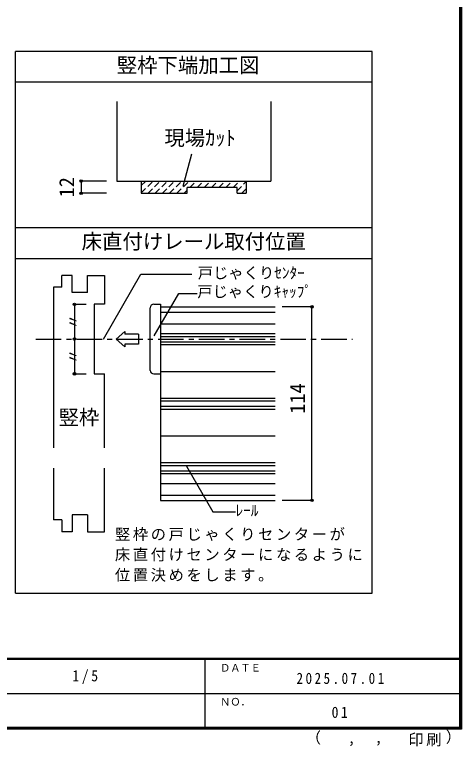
# Model space of a CAD drawing. Units: millimetres at full size, sheet at 1:5, with parts at other scales. Extents: x -973 to 977, y -718 to 696.
# Drawn here: x 538 to 977, y -718 to 0 of the extents above; entities that cross this region are included whole.
import ezdxf
from ezdxf.enums import TextEntityAlignment as Align

# ---------------------------------------------------------------- set-up
doc = ezdxf.new("R2010")
doc.units = ezdxf.units.MM
doc.header["$LTSCALE"] = 5
doc.header["$PDMODE"] = 32
doc.header["$PDSIZE"] = 2.5
doc.linetypes.add('CHAIN1', pattern=[8, 5, -1, 1, -1])
doc.linetypes.add('DASHED1', pattern=[1.8, 1.2, -0.6])
for name, color, linetype in [('0-4_枠', 3, 'Continuous'), ('0-A_文字', 7, 'Continuous'), ('0-B_寸法', 7, 'Continuous'), ('0-C_ハッチ', 4, 'Continuous'), ('2-1_通り芯', 4, 'CHAIN1'), ('2-4_枠', 3, 'Continuous'), ('2-7_金物', 7, 'Continuous'), ('2-A_寸法', 7, 'Continuous'), ('2-B_ﾊｯﾁ', 4, 'Continuous'), ('F-1_枠', 6, 'Continuous'), ('F-A_文字', 7, 'Continuous')]:
    doc.layers.add(name, color=color, linetype=linetype)
doc.styles.add('ＭＳ ゴシック', font='')
doc.styles.get('ＭＳ ゴシック').set_extended_font_data('MS Gothic')

msp = doc.modelspace()

# ---------------------------------------------------------------- linework, layer by layer
at = {"layer": '0-4_枠'}
for p, q in [((638.653, -84.793), (638.653, -162.912)), ((789.653, -84.793), (789.653, -162.912)), ((638.653, -162.912), (789.653, -162.912)), ((765.653, -162.912), (765.653, -174.912)), ((707.653, -174.912), (707.653, -169.212)), ((756.653, -169.212), (707.653, -169.212)), ((756.653, -174.912), (756.653, -169.212)), ((756.653, -174.912), (765.653, -174.912))]:
    msp.add_line(p, q, dxfattribs=at)
msp.add_lwpolyline([(662.653, -162.912), (662.653, -174.912), (707.653, -174.912)], dxfattribs=at)
at = {"layer": '0-A_文字', "color": 3}
for p, q in [((539.153, -567.5), (539.153, -35.808)), ((889.153, -65.808), (539.153, -65.808)), ((889.153, -208.912), (539.153, -208.912)), ((539.153, -238.912), (889.153, -238.912)), ((539.153, -567.5), (889.153, -567.5))]:
    msp.add_line(p, q, dxfattribs=at)
at = {"layer": '0-A_文字'}
msp.add_line((703.895, -168.051), (712.404, -136.295), dxfattribs=at)
at = {"layer": '0-A_文字', "color": 3}
msp.add_lwpolyline([(889.153, -567.5), (889.153, -35.808), (539.153, -35.808)], dxfattribs=at)
at = {"layer": '0-B_寸法', "color": 4}
for p, q in [((603.653, -162.912), (603.653, -174.912)), ((628.653, -162.912), (603.653, -162.912)), ((628.653, -174.912), (603.653, -174.912))]:
    msp.add_line(p, q, dxfattribs=at)
at = {"layer": '0-B_寸法'}
for p in [(603.653, -162.912), (603.653, -174.912)]:
    msp.add_point(p, dxfattribs=at)
at = {"layer": '0-C_ハッチ', "linetype": 'DASHED1'}
for p, q in [((662.653, -167.401), (667.142, -162.912)), ((662.653, -174.472), (674.213, -162.912)), ((669.285, -174.912), (681.285, -162.912)), ((676.356, -174.912), (688.356, -162.912)), ((683.427, -174.912), (695.427, -162.912)), ((690.498, -174.912), (702.498, -162.912)), ((697.569, -174.912), (709.569, -162.912)), ((710.34, -169.212), (716.64, -162.912)), ((717.411, -169.212), (723.711, -162.912)), ((724.482, -169.212), (730.782, -162.912)), ((731.553, -169.212), (737.853, -162.912)), ((738.624, -169.212), (744.924, -162.912)), ((745.695, -169.212), (751.995, -162.912)), ((752.766, -169.212), (759.066, -162.912)), ((756.653, -172.396), (765.653, -163.396)), ((704.64, -174.912), (707.653, -171.899)), ((761.208, -174.912), (765.653, -170.467))]:
    msp.add_line(p, q, dxfattribs=at)
at = {"layer": '2-1_通り芯'}
msp.add_line((559.153, -318.01), (869.716, -318.01), dxfattribs=at)
at = {"layer": '2-4_枠'}
for p, q in [((584.831, -267.176), (584.831, -255.51)), ((594.831, -255.51), (584.831, -255.51)), ((594.831, -272.176), (594.831, -255.51)), ((609.831, -255.51), (626.498, -255.51)), ((609.831, -272.176), (609.831, -255.51)), ((626.498, -255.51), (626.498, -283.843)), ((584.831, -267.176), (576.498, -267.176)), ((576.498, -267.176), (576.498, -424.634)), ((609.831, -272.176), (594.831, -272.176)), ((616.498, -283.843), (616.498, -352.176)), ((626.498, -283.843), (616.498, -283.843)), ((616.498, -352.176), (626.498, -352.176)), ((626.498, -424.634), (626.498, -352.176)), ((576.498, -444.634), (576.498, -495.51)), ((626.498, -507.176), (626.498, -444.634)), ((584.831, -495.51), (576.498, -495.51)), ((584.831, -495.51), (584.831, -507.176)), ((594.831, -490.51), (594.831, -507.176)), ((609.831, -490.51), (594.831, -490.51)), ((609.831, -490.51), (609.831, -507.176)), ((594.831, -507.176), (584.831, -507.176)), ((609.831, -507.176), (626.498, -507.176))]:
    msp.add_line(p, q, dxfattribs=at)
at = {"layer": '2-7_金物', "color": 4}
for p, q in [((671.498, -348.843), (671.498, -287.176)), ((681.498, -291.562), (793.959, -291.562)), ((681.498, -303.01), (793.959, -303.01)), ((638.084, -318.01), (646.366, -310.417)), ((646.366, -310.417), (646.366, -313.178)), ((659.94, -313.178), (646.366, -313.178)), ((659.94, -313.178), (659.94, -322.841)), ((681.498, -312.629), (793.959, -312.629)), ((638.084, -318.01), (646.366, -325.602)), ((646.366, -322.841), (646.366, -325.602)), ((659.94, -322.841), (646.366, -322.841)), ((681.498, -323.391), (793.959, -323.391)), ((674.831, -352.176), (681.498, -352.176)), ((681.498, -375.962), (793.959, -375.962)), ((681.498, -386.724), (793.959, -386.724)), ((681.498, -439.295), (793.959, -439.295)), ((681.498, -450.057), (793.959, -450.057)), ((681.498, -459.676), (793.959, -459.676)), ((681.498, -471.124), (793.959, -471.124))]:
    msp.add_line(p, q, dxfattribs=at)
at = {"layer": '2-7_金物'}
for p, q in [((681.498, -286.343), (793.959, -286.343)), ((681.498, -286.343), (681.498, -349.676)), ((681.498, -315.343), (793.959, -315.343)), ((681.498, -320.676), (793.959, -320.676)), ((681.498, -349.676), (793.959, -349.676)), ((681.498, -349.676), (681.498, -413.01)), ((681.498, -378.676), (793.959, -378.676)), ((681.498, -384.01), (793.959, -384.01)), ((681.498, -413.01), (793.959, -413.01)), ((681.498, -413.01), (681.498, -476.343)), ((681.498, -442.01), (793.959, -442.01)), ((681.498, -447.343), (793.959, -447.343)), ((681.498, -476.343), (793.959, -476.343))]:
    msp.add_line(p, q, dxfattribs=at)
at = {"layer": '2-7_金物', "color": 4}
msp.add_lwpolyline([(674.831, -283.843), (681.498, -283.843), (681.498, -352.176)], dxfattribs=at)
for centre, start, end in [((674.831, -287.176), 90, 180), ((674.831, -348.843), 180, 270)]:
    msp.add_arc(centre, 3.333, start, end, dxfattribs=at)
at = {"layer": '2-A_寸法'}
for p, q in [((625.502, -318.01), (662.302, -254.269)), ((662.302, -254.269), (712.393, -254.269)), ((675.416, -314.973), (699.501, -273.256)), ((699.501, -273.256), (717.633, -273.256)), ((706.993, -442.602), (732.9, -487.476)), ((732.9, -487.476), (755.135, -487.476))]:
    msp.add_line(p, q, dxfattribs=at)
msp.add_point((597.055, -318.01), dxfattribs=at)
at = {"layer": '2-B_ﾊｯﾁ'}
for p, q in [((597.055, -283.843), (608.443, -283.843)), ((597.055, -283.843), (597.055, -352.176)), ((597.055, -352.176), (608.443, -352.176)), ((830.093, -476.343), (801.029, -476.343))]:
    msp.add_line(p, q, dxfattribs=at)
msp.add_lwpolyline([(830.093, -476.343), (830.093, -286.343), (801.029, -286.343)], dxfattribs=at)
at = {"layer": '2-B_ﾊｯﾁ', "color": 7}
for p in [(597.055, -283.843), (830.093, -286.343), (597.055, -352.176), (830.093, -476.343)]:
    msp.add_point(p, dxfattribs=at)
at = {"layer": 'F-1_枠'}
for p, q in [((974.986, 695.833), (974.986, -700.833)), ((975.82, 695.833), (975.82, -700.833)), ((976.653, 695.833), (976.653, -700.833)), ((976.653, -631.667), (-973.347, -631.667)), ((976.653, -632.5), (-973.347, -632.5)), ((724.986, -632.5), (724.986, -699.167)), ((1.653, -665.833), (974.986, -665.834)), ((976.653, -699.167), (-973.347, -699.167)), ((976.653, -700), (-973.347, -700)), ((976.653, -700.833), (-973.347, -700.833))]:
    msp.add_line(p, q, dxfattribs=at)

# ---------------------------------------------------------------- texts
at = {"layer": '0-A_文字', "style": 'ＭＳ ゴシック'}
for s, p in [('竪枠下端加工図', (638.618, -60.808)), ('現場ｶｯﾄ', (685.314, -132.251)), ('床直付けレール取付位置', (604.153, -233.912))]:
    msp.add_text(s, height=14.66, dxfattribs=at).set_placement(p, align=Align.BOTTOM_LEFT)
at = {"layer": '0-B_寸法', "style": 'ＭＳ ゴシック'}
msp.add_text('12', height=14.66, rotation=90, dxfattribs=at).set_placement((601.153, -178.912), align=Align.BOTTOM_LEFT)
at = {"layer": '2-A_寸法', "style": 'ＭＳ ゴシック'}
for s, height, p in [('戸じゃくりｾﾝﾀｰ', 11, (718.094, -261.769)), ('戸じゃくりｷｬｯﾌﾟ', 11, (717.633, -280.211)), ('竪枠', 14.66, (581.498, -406.49)), ('ﾚｰﾙ', 11, (755.135, -494.976))]:
    msp.add_text(s, height=height, dxfattribs=at).set_placement(p, align=Align.BOTTOM_LEFT)
for p in [(604.555, -308.426), (604.555, -342.593)]:
    msp.add_text('〃', height=11, rotation=90, dxfattribs=at).set_placement(p, align=Align.BOTTOM_LEFT)
at = {"layer": '2-A_寸法', "char_height": 11, "attachment_point": 7, "style": 'ＭＳ ゴシック'}
for s, insert in [('\\T1.17;竪枠の戸じゃくりセンターが', (636.811, -516.308)), ('\\T1.17;床直付けセンターになるように', (636.811, -536.308)), ('\\T1.17;位置決めをします。', (636.811, -556.308))]:
    msp.add_mtext(s, dxfattribs=dict(at, insert=insert))
at = {"layer": '2-B_ﾊｯﾁ', "color": 7, "style": 'ＭＳ ゴシック'}
msp.add_text('114', height=14.66, rotation=90, dxfattribs=at).set_placement((827.593, -391.343), align=Align.BOTTOM_LEFT)
at = {"layer": 'F-A_文字', "style": 'ＭＳ ゴシック'}
for s, height, p in [('ＤＡＴＥ', 7.331, (739.986, -646.667)), ('ＮＯ．', 7.331, (739.986, -680.001)), ('（', 11, (823.992, -718.052)), ('）', 11, (961.387, -717.355)), (',', 11, (865.199, -718.052)), (',', 11, (891.686, -717.588))]:
    msp.add_text(s, height=height, dxfattribs=at).set_placement(p, align=Align.BOTTOM_LEFT)
at = {"layer": 'F-A_文字', "char_height": 11, "attachment_point": 7, "style": 'ＭＳ ゴシック'}
for s, insert in [('\\T1.38;\\W0.9;1/5', (594.986, -656.667)), ('\\T1.39;\\W0.85;2025.07.01', (814.986, -656.667)), ('\\T1.36;\\W0.9;01', (849.361, -690.001)), ('\\T1.17;印刷', (924.678, -717.82))]:
    msp.add_mtext(s, dxfattribs=dict(at, insert=insert))

doc.saveas('drawing.dxf')
